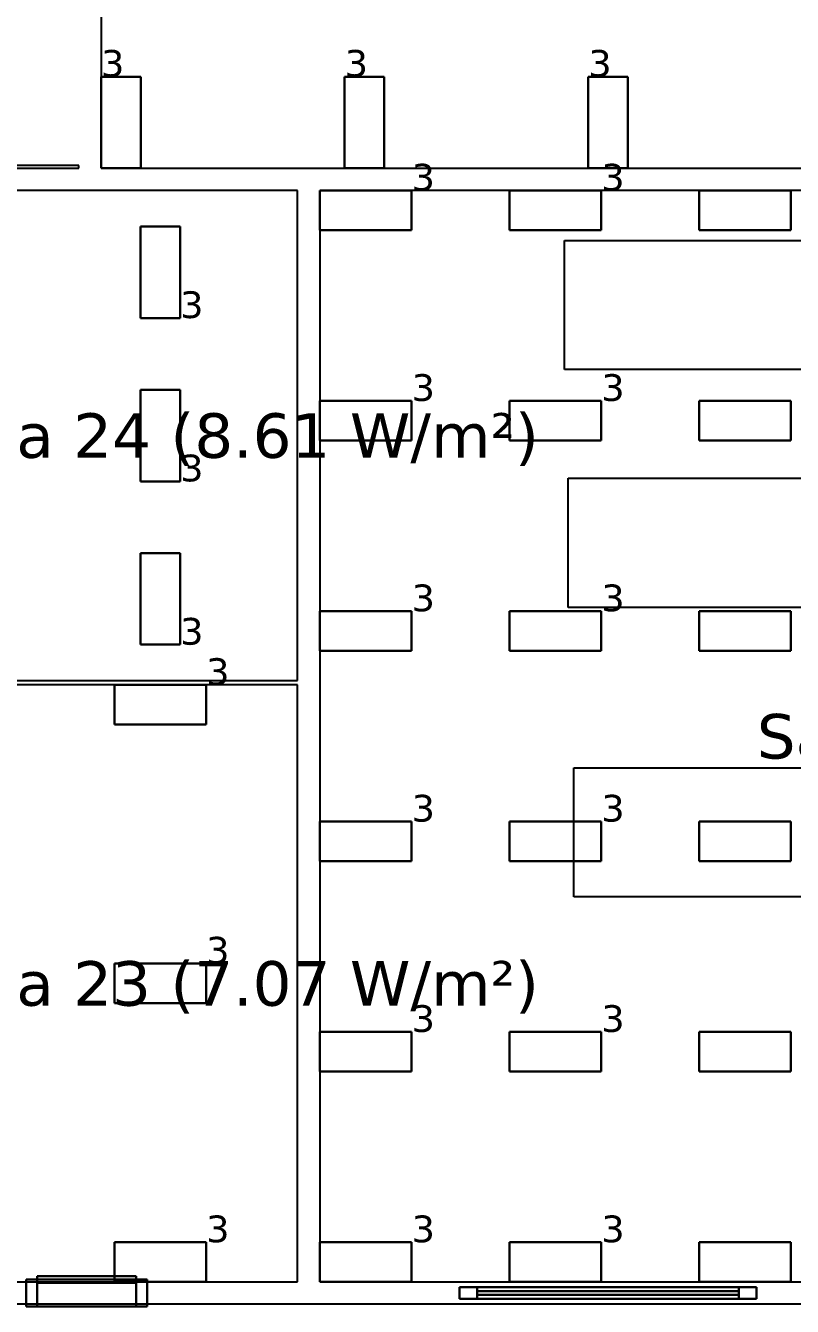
# Model space of a CAD drawing. Header units: inches. Extents: x 28 to 141, y 59 to 110.
# Drawn here: x 99.83 to 104.99, y 77.08 to 85.71 of the extents above; entities that cross this region are included whole.
import ezdxf

# ---------------------------------------------------------------- set-up
doc = ezdxf.new("R2010")
doc.units = ezdxf.units.IN
doc.header["$MEASUREMENT"] = 0
for name, color, linetype, true_color in [('DLX_BLD1_APERT', 7, 'Continuous', 0x969696), ('DLX_BLD1_CALC', 3, 'Continuous', 0x00ff00), ('DLX_BLD1_DESC', 7, 'Continuous', 0x969696), ('DLX_BLD1_LUM', 7, 'Continuous', 0xffd400), ('DLX_BLD1_LUMKEY_IDX', 7, 'Continuous', 0x969696)]:
    doc.layers.add(name, color=color, linetype=linetype, true_color=true_color)
doc.styles.add('TableTextStyle', font='')
doc.styles.get('TableTextStyle').set_extended_font_data('VERDANA.TTF')

msp = doc.modelspace()

# ---------------------------------------------------------------- linework, layer by layer
at = {"layer": 'DLX_BLD1_APERT'}
for points in [[(100.6462, 77.2633, 0), (99.8304, 77.2633, 0)], [(99.8304, 77.2633, 0), (99.8304, 77.0833, 0)], [(99.8304, 77.2633, 0), (99.8304, 77.2633, 0)], [(99.8304, 77.2633, 0), (99.8304, 77.0833, 0)], [(99.8304, 77.0833, 0), (99.8304, 77.2633, 0)], [(99.8304, 77.0833, 0), (99.8304, 77.2633, 0)], [(99.8304, 77.2633, 0), (99.9054, 77.2633, 0)], [(99.9054, 77.2633, 0), (99.8304, 77.2633, 0)], [(99.8304, 77.2633, 0), (99.8304, 77.2633, 0)], [(99.8304, 77.2633, 0), (100.6462, 77.2633, 0)], [(99.9054, 77.2858, 0), (100.5712, 77.2858, 0)], [(99.9054, 77.2633, 0), (99.9054, 77.2858, 0)], [(100.5712, 77.2858, 0), (99.9054, 77.2858, 0)], [(99.9054, 77.2858, 0), (99.9054, 77.2858, 0)], [(99.9054, 77.2858, 0), (100.5712, 77.2858, 0)], [(99.9054, 77.2633, 0), (99.9054, 77.2858, 0)], [(99.9054, 77.2858, 0), (99.9054, 77.2858, 0)], [(99.9054, 77.2858, 0), (99.9054, 77.2633, 0)], [(100.5712, 77.2858, 0), (99.9054, 77.2858, 0)], [(99.9054, 77.2858, 0), (99.9054, 77.2633, 0)], [(99.9054, 77.2633, 0), (99.9054, 77.2408, 0)], [(100.5712, 77.2633, 0), (99.9054, 77.2633, 0)], [(99.9054, 77.2633, 0), (99.9054, 77.2633, 0)], [(99.9054, 77.2408, 0), (99.9054, 77.2633, 0)], [(99.9054, 77.2633, 0), (100.5712, 77.2633, 0)], [(99.9054, 77.2408, 0), (99.9054, 77.2633, 0)], [(99.9054, 77.2633, 0), (99.9054, 77.2633, 0)], [(99.9054, 77.2633, 0), (99.9054, 77.2408, 0)], [(99.9054, 77.2408, 0), (99.9054, 77.2633, 0)], [(99.9054, 77.2633, 0), (99.9054, 77.2633, 0)], [(99.9054, 77.2633, 0), (100.5712, 77.2633, 0)], [(100.5712, 77.2633, 0), (99.9054, 77.2633, 0)], [(99.9054, 77.2633, 0), (99.9054, 77.2408, 0)], [(99.9054, 77.2633, 0), (99.9054, 77.2633, 0)], [(99.9054, 77.2633, 0), (99.9054, 77.2408, 0)], [(99.9054, 77.2408, 0), (99.9054, 77.2633, 0)], [(99.9054, 77.2408, 0), (99.9054, 77.0833, 0)], [(99.9054, 77.2408, 0), (100.5712, 77.2408, 0)], [(99.9054, 77.0833, 0), (99.9054, 77.2408, 0)], [(99.9054, 77.2408, 0), (99.9054, 77.2408, 0)], [(99.9054, 77.2408, 0), (99.9054, 77.0833, 0)], [(99.9054, 77.0833, 0), (99.9054, 77.2408, 0)], [(100.5712, 77.2408, 0), (99.9054, 77.2408, 0)], [(99.9054, 77.2408, 0), (99.9054, 77.2408, 0)], [(100.5712, 77.2408, 0), (99.9054, 77.2408, 0)], [(99.9054, 77.2408, 0), (99.9054, 77.2408, 0)], [(99.9054, 77.2408, 0), (100.5712, 77.2408, 0)], [(100.5712, 77.2408, 0), (99.9054, 77.2408, 0)], [(99.9054, 77.2408, 0), (100.5712, 77.2408, 0)], [(99.9054, 77.2408, 0), (99.9054, 77.2408, 0)], [(100.5712, 77.2858, 0), (100.5712, 77.2633, 0)], [(100.5712, 77.2858, 0), (100.5712, 77.2858, 0)], [(100.5712, 77.2633, 0), (100.5712, 77.2858, 0)], [(100.5712, 77.2858, 0), (100.5712, 77.2858, 0)], [(100.5712, 77.2858, 0), (100.5712, 77.2633, 0)], [(100.5712, 77.2633, 0), (100.5712, 77.2858, 0)], [(100.5712, 77.2408, 0), (100.5712, 77.2633, 0)], [(100.5712, 77.2633, 0), (100.6462, 77.2633, 0)], [(100.5712, 77.2633, 0), (100.5712, 77.2633, 0)], [(100.6462, 77.2633, 0), (100.5712, 77.2633, 0)], [(100.5712, 77.2633, 0), (100.5712, 77.2408, 0)], [(100.5712, 77.2408, 0), (100.5712, 77.2633, 0)], [(100.5712, 77.2633, 0), (100.5712, 77.2633, 0)], [(100.5712, 77.2633, 0), (100.5712, 77.2408, 0)], [(100.5712, 77.2633, 0), (100.5712, 77.2408, 0)], [(100.5712, 77.2633, 0), (100.5712, 77.2633, 0)], [(100.5712, 77.2633, 0), (100.5712, 77.2633, 0)], [(100.5712, 77.2633, 0), (100.5712, 77.2408, 0)], [(100.5712, 77.2408, 0), (100.5712, 77.2633, 0)], [(100.5712, 77.2408, 0), (100.5712, 77.2633, 0)], [(100.5712, 77.0833, 0), (100.5712, 77.2408, 0)], [(100.5712, 77.2408, 0), (100.5712, 77.0833, 0)], [(100.5712, 77.2408, 0), (100.5712, 77.2408, 0)], [(100.5712, 77.2408, 0), (100.5712, 77.0833, 0)], [(100.5712, 77.0833, 0), (100.5712, 77.2408, 0)], [(100.5712, 77.2408, 0), (100.5712, 77.2408, 0)], [(100.5712, 77.2408, 0), (100.5712, 77.2408, 0)], [(100.5712, 77.2408, 0), (100.5712, 77.2408, 0)], [(100.6462, 77.0833, 0), (100.6462, 77.2633, 0)], [(100.6462, 77.2633, 0), (100.6462, 77.2633, 0)], [(100.6462, 77.2633, 0), (100.6462, 77.0833, 0)], [(100.6462, 77.0833, 0), (100.6462, 77.2633, 0)], [(100.6462, 77.2633, 0), (100.6462, 77.0833, 0)], [(100.6462, 77.2633, 0), (100.6462, 77.2633, 0)], [(104.7465, 77.2133, 0), (102.7465, 77.2133, 0)], [(102.7465, 77.2133, 0), (102.7465, 77.1333, 0)], [(102.7465, 77.2133, 0), (102.7465, 77.2133, 0)], [(102.7465, 77.2133, 0), (102.7465, 77.1333, 0)], [(102.7465, 77.1333, 0), (102.7465, 77.2133, 0)], [(102.7465, 77.2133, 0), (104.7465, 77.2133, 0)], [(102.7465, 77.1333, 0), (102.7465, 77.2133, 0)], [(104.7465, 77.2133, 0), (102.7465, 77.2133, 0)], [(102.7465, 77.2133, 0), (102.7465, 77.2133, 0)], [(102.7465, 77.2133, 0), (104.7465, 77.2133, 0)], [(104.6265, 77.2133, 0), (102.8665, 77.2133, 0)], [(102.8665, 77.2133, 0), (102.8665, 77.2133, 0)], [(102.8665, 77.2133, 0), (104.6265, 77.2133, 0)], [(102.8665, 77.1858, 0), (102.8665, 77.2133, 0)], [(102.8665, 77.2133, 0), (104.6265, 77.2133, 0)], [(102.8665, 77.1858, 0), (102.8665, 77.2133, 0)], [(102.8665, 77.2133, 0), (102.8665, 77.2133, 0)], [(102.8665, 77.2133, 0), (102.8665, 77.1858, 0)], [(104.6265, 77.2133, 0), (102.8665, 77.2133, 0)], [(102.8665, 77.2133, 0), (102.8665, 77.1858, 0)], [(104.6265, 77.2133, 0), (104.6265, 77.2133, 0)], [(104.6265, 77.2133, 0), (104.6265, 77.1858, 0)], [(104.6265, 77.1858, 0), (104.6265, 77.2133, 0)], [(104.6265, 77.2133, 0), (104.6265, 77.2133, 0)], [(104.6265, 77.2133, 0), (104.6265, 77.1858, 0)], [(104.6265, 77.1858, 0), (104.6265, 77.2133, 0)], [(104.7465, 77.1333, 0), (104.7465, 77.2133, 0)], [(104.7465, 77.2133, 0), (104.7465, 77.1333, 0)], [(104.7465, 77.2133, 0), (104.7465, 77.2133, 0)], [(104.7465, 77.2133, 0), (104.7465, 77.1333, 0)], [(104.7465, 77.1333, 0), (104.7465, 77.2133, 0)], [(104.7465, 77.2133, 0), (104.7465, 77.2133, 0)], [(102.7465, 77.1333, 0), (104.7465, 77.1333, 0)], [(102.7465, 77.1333, 0), (102.7465, 77.1333, 0)], [(104.7465, 77.1333, 0), (102.7465, 77.1333, 0)], [(104.7465, 77.1333, 0), (102.7465, 77.1333, 0)], [(102.7465, 77.1333, 0), (102.7465, 77.1333, 0)], [(102.7465, 77.1333, 0), (104.7465, 77.1333, 0)], [(104.6265, 77.1858, 0), (102.8665, 77.1858, 0)], [(102.8665, 77.1858, 0), (102.8665, 77.1858, 0)], [(102.8665, 77.1858, 0), (104.6265, 77.1858, 0)], [(102.8665, 77.1608, 0), (102.8665, 77.1858, 0)], [(102.8665, 77.1858, 0), (104.6265, 77.1858, 0)], [(102.8665, 77.1608, 0), (102.8665, 77.1858, 0)], [(102.8665, 77.1858, 0), (102.8665, 77.1858, 0)], [(102.8665, 77.1858, 0), (102.8665, 77.1608, 0)], [(104.6265, 77.1858, 0), (102.8665, 77.1858, 0)], [(102.8665, 77.1858, 0), (102.8665, 77.1608, 0)], [(104.6265, 77.1858, 0), (102.8665, 77.1858, 0)], [(102.8665, 77.1858, 0), (102.8665, 77.1858, 0)], [(102.8665, 77.1858, 0), (104.6265, 77.1858, 0)], [(104.6265, 77.1858, 0), (102.8665, 77.1858, 0)], [(102.8665, 77.1858, 0), (102.8665, 77.1608, 0)], [(102.8665, 77.1858, 0), (104.6265, 77.1858, 0)], [(102.8665, 77.1608, 0), (102.8665, 77.1858, 0)], [(102.8665, 77.1858, 0), (102.8665, 77.1858, 0)], [(102.8665, 77.1858, 0), (102.8665, 77.1608, 0)], [(102.8665, 77.1608, 0), (102.8665, 77.1858, 0)], [(102.8665, 77.1608, 0), (104.6265, 77.1608, 0)], [(102.8665, 77.1333, 0), (102.8665, 77.1608, 0)], [(104.6265, 77.1608, 0), (102.8665, 77.1608, 0)], [(102.8665, 77.1608, 0), (102.8665, 77.1608, 0)], [(102.8665, 77.1608, 0), (102.8665, 77.1333, 0)], [(102.8665, 77.1333, 0), (102.8665, 77.1608, 0)], [(102.8665, 77.1608, 0), (102.8665, 77.1608, 0)], [(104.6265, 77.1608, 0), (102.8665, 77.1608, 0)], [(102.8665, 77.1608, 0), (102.8665, 77.1333, 0)], [(102.8665, 77.1608, 0), (104.6265, 77.1608, 0)], [(102.8665, 77.1608, 0), (104.6265, 77.1608, 0)], [(104.6265, 77.1608, 0), (102.8665, 77.1608, 0)], [(102.8665, 77.1608, 0), (102.8665, 77.1608, 0)], [(102.8665, 77.1608, 0), (104.6265, 77.1608, 0)], [(104.6265, 77.1608, 0), (102.8665, 77.1608, 0)], [(102.8665, 77.1608, 0), (102.8665, 77.1608, 0)], [(104.6265, 77.1333, 0), (102.8665, 77.1333, 0)], [(102.8665, 77.1333, 0), (102.8665, 77.1333, 0)], [(102.8665, 77.1333, 0), (104.6265, 77.1333, 0)], [(104.6265, 77.1333, 0), (102.8665, 77.1333, 0)], [(102.8665, 77.1333, 0), (102.8665, 77.1333, 0)], [(102.8665, 77.1333, 0), (104.6265, 77.1333, 0)], [(104.6265, 77.1858, 0), (104.6265, 77.1858, 0)], [(104.6265, 77.1858, 0), (104.6265, 77.1608, 0)], [(104.6265, 77.1608, 0), (104.6265, 77.1858, 0)], [(104.6265, 77.1608, 0), (104.6265, 77.1858, 0)], [(104.6265, 77.1858, 0), (104.6265, 77.1858, 0)], [(104.6265, 77.1858, 0), (104.6265, 77.1608, 0)], [(104.6265, 77.1858, 0), (104.6265, 77.1858, 0)], [(104.6265, 77.1608, 0), (104.6265, 77.1858, 0)], [(104.6265, 77.1858, 0), (104.6265, 77.1608, 0)], [(104.6265, 77.1858, 0), (104.6265, 77.1858, 0)], [(104.6265, 77.1858, 0), (104.6265, 77.1608, 0)], [(104.6265, 77.1608, 0), (104.6265, 77.1858, 0)], [(104.6265, 77.1608, 0), (104.6265, 77.1333, 0)], [(104.6265, 77.1333, 0), (104.6265, 77.1608, 0)], [(104.6265, 77.1608, 0), (104.6265, 77.1608, 0)], [(104.6265, 77.1608, 0), (104.6265, 77.1333, 0)], [(104.6265, 77.1333, 0), (104.6265, 77.1608, 0)], [(104.6265, 77.1608, 0), (104.6265, 77.1608, 0)], [(104.6265, 77.1608, 0), (104.6265, 77.1608, 0)], [(104.6265, 77.1608, 0), (104.6265, 77.1608, 0)], [(104.6265, 77.1333, 0), (104.6265, 77.1333, 0)], [(104.6265, 77.1333, 0), (104.6265, 77.1333, 0)], [(104.7465, 77.1333, 0), (104.7465, 77.1333, 0)], [(104.7465, 77.1333, 0), (104.7465, 77.1333, 0)], [(99.8304, 77.0833, 0), (100.6462, 77.0833, 0)], [(99.8304, 77.0833, 0), (99.8304, 77.0833, 0)], [(99.9054, 77.0833, 0), (99.8304, 77.0833, 0)], [(100.6462, 77.0833, 0), (99.8304, 77.0833, 0)], [(99.8304, 77.0833, 0), (99.8304, 77.0833, 0)], [(99.8304, 77.0833, 0), (99.9054, 77.0833, 0)], [(99.9054, 77.0833, 0), (99.9054, 77.0833, 0)], [(99.9054, 77.0833, 0), (100.5712, 77.0833, 0)], [(100.5712, 77.0833, 0), (99.9054, 77.0833, 0)], [(99.9054, 77.0833, 0), (99.9054, 77.0833, 0)], [(100.6462, 77.0833, 0), (100.5712, 77.0833, 0)], [(100.5712, 77.0833, 0), (100.5712, 77.0833, 0)], [(100.5712, 77.0833, 0), (100.6462, 77.0833, 0)], [(100.5712, 77.0833, 0), (100.5712, 77.0833, 0)], [(100.6462, 77.0833, 0), (100.6462, 77.0833, 0)], [(100.6462, 77.0833, 0), (100.6462, 77.0833, 0)]]:
    msp.add_polyline3d(points, dxfattribs=at)
at = {"layer": 'DLX_BLD1_CALC'}
for points in [[(100.3348, 90.1139, 0), (100.3348, 84.7489, 0)], [(100.1848, 84.7687, 0), (99.2073, 84.7668, 0)], [(99.2073, 84.7489, 0), (100.1848, 84.7489, 0)], [(100.1848, 84.7489, 0), (100.1848, 84.7687, 0)], [(100.3348, 84.7489, 0), (108.7988, 84.7489, 0)], [(101.6576, 84.5989, 0), (97.9616, 84.5989, 0)], [(101.6576, 81.2989, 0), (101.6576, 84.5989, 0)], [(108.8076, 84.5989, 0), (101.8076, 84.5989, 0)], [(101.8076, 84.5989, 0), (101.8076, 77.2483, 0)], [(103.4543, 84.2637, 0), (107.3828, 84.2637, 0)], [(103.4543, 83.3941, 0), (103.4543, 84.2637, 0)], [(107.3828, 83.3941, 0), (103.4543, 83.3941, 0)], [(103.4792, 82.6611, 0), (107.4076, 82.6611, 0)], [(103.4792, 81.7914, 0), (103.4792, 82.6611, 0)], [(107.4076, 81.7914, 0), (103.4792, 81.7914, 0)], [(98.6116, 81.2989, 0), (101.6576, 81.2989, 0)], [(101.6576, 81.2689, 0), (98.6116, 81.2689, 0)], [(101.6576, 77.2483, 0), (101.6576, 81.2689, 0)], [(103.5164, 80.7106, 0), (107.4449, 80.7106, 0)], [(103.5164, 79.8409, 0), (103.5164, 80.7106, 0)], [(107.4449, 79.8409, 0), (103.5164, 79.8409, 0)], [(97.9616, 77.2483, 0), (99.8304, 77.2483, 0)], [(99.9054, 77.2633, 0), (99.8304, 77.2633, 0)], [(99.8304, 77.2633, 0), (99.8304, 77.2483, 0)], [(99.8304, 77.2483, 0), (99.8304, 77.2633, 0)], [(99.8304, 77.2633, 0), (99.9054, 77.2633, 0)], [(99.8304, 77.2483, 0), (100.6462, 77.2483, 0)], [(99.9054, 77.2858, 0), (99.9054, 77.2633, 0)], [(100.5712, 77.2858, 0), (99.9054, 77.2858, 0)], [(99.9054, 77.2633, 0), (99.9054, 77.2858, 0)], [(99.9054, 77.2858, 0), (100.5712, 77.2858, 0)], [(100.5712, 77.2633, 0), (100.5712, 77.2858, 0)], [(100.5712, 77.2858, 0), (100.5712, 77.2633, 0)], [(100.6462, 77.2633, 0), (100.5712, 77.2633, 0)], [(100.5712, 77.2633, 0), (100.6462, 77.2633, 0)], [(100.6462, 77.2483, 0), (100.6462, 77.2633, 0)], [(100.6462, 77.2633, 0), (100.6462, 77.2483, 0)], [(100.6462, 77.2483, 0), (101.6576, 77.2483, 0)], [(101.8076, 77.2483, 0), (105.6304, 77.2483, 0)], [(99.8304, 77.0983, 0), (96.6437, 77.0983, 0)], [(99.9054, 77.0983, 0), (99.8304, 77.0983, 0)], [(99.8304, 77.0983, 0), (99.8304, 77.0833, 0)], [(99.8304, 77.0833, 0), (99.8304, 77.0983, 0)], [(99.8304, 77.0833, 0), (99.9054, 77.0833, 0)], [(99.9054, 77.0833, 0), (99.8304, 77.0833, 0)], [(99.9054, 77.0833, 0), (99.9054, 77.0983, 0)], [(100.5712, 77.0983, 0), (99.9054, 77.0983, 0)], [(99.9054, 77.0983, 0), (99.9054, 77.0833, 0)], [(100.5712, 77.0983, 0), (100.5712, 77.0833, 0)], [(100.6462, 77.0983, 0), (100.5712, 77.0983, 0)], [(100.5712, 77.0833, 0), (100.5712, 77.0983, 0)], [(100.5712, 77.0833, 0), (100.6462, 77.0833, 0)], [(100.6462, 77.0833, 0), (100.5712, 77.0833, 0)], [(100.6462, 77.0833, 0), (100.6462, 77.0983, 0)], [(105.6304, 77.0983, 0), (100.6462, 77.0983, 0)], [(100.6462, 77.0983, 0), (100.6462, 77.0833, 0)]]:
    msp.add_polyline3d(points, dxfattribs=at)
at = {"layer": 'DLX_BLD1_LUM'}
for points in [[(100.3348, 84.7489, 0), (100.3348, 85.3659, 0)], [(100.3348, 85.3659, 0), (100.3348, 85.3659, 0)], [(100.3348, 85.3659, 0), (100.3348, 84.7489, 0)], [(100.3348, 85.3659, 0), (100.6018, 85.3659, 0)], [(100.6018, 85.3659, 0), (100.3348, 85.3659, 0)], [(100.3348, 85.3659, 0), (100.3348, 85.3659, 0)], [(100.6018, 85.3659, 0), (100.3348, 85.3659, 0)], [(100.3348, 85.3659, 0), (100.3348, 84.7489, 0)], [(100.3348, 84.7489, 0), (100.3348, 85.3659, 0)], [(100.3348, 85.3659, 0), (100.6018, 85.3659, 0)], [(100.6018, 85.3659, 0), (100.6018, 85.3659, 0)], [(100.6018, 85.3659, 0), (100.6018, 84.7489, 0)], [(100.6018, 84.7489, 0), (100.6018, 85.3659, 0)], [(100.6018, 85.3659, 0), (100.6018, 85.3659, 0)], [(100.6018, 84.7489, 0), (100.6018, 85.3659, 0)], [(100.6018, 85.3659, 0), (100.6018, 84.7489, 0)], [(101.9742, 84.7489, 0), (101.9742, 85.3659, 0)], [(101.9742, 85.3659, 0), (101.9742, 85.3659, 0)], [(101.9742, 85.3659, 0), (101.9742, 84.7489, 0)], [(101.9742, 85.3659, 0), (102.2412, 85.3659, 0)], [(102.2412, 85.3659, 0), (101.9742, 85.3659, 0)], [(101.9742, 85.3659, 0), (101.9742, 85.3659, 0)], [(102.2412, 85.3659, 0), (101.9742, 85.3659, 0)], [(101.9742, 85.3659, 0), (101.9742, 84.7489, 0)], [(101.9742, 84.7489, 0), (101.9742, 85.3659, 0)], [(101.9742, 85.3659, 0), (102.2412, 85.3659, 0)], [(102.2412, 85.3659, 0), (102.2412, 85.3659, 0)], [(102.2412, 85.3659, 0), (102.2412, 84.7489, 0)], [(102.2412, 84.7489, 0), (102.2412, 85.3659, 0)], [(102.2412, 85.3659, 0), (102.2412, 85.3659, 0)], [(102.2412, 84.7489, 0), (102.2412, 85.3659, 0)], [(102.2412, 85.3659, 0), (102.2412, 84.7489, 0)], [(103.6136, 84.7489, 0), (103.6136, 85.3659, 0)], [(103.6136, 85.3659, 0), (103.6136, 85.3659, 0)], [(103.6136, 85.3659, 0), (103.6136, 84.7489, 0)], [(103.6136, 85.3659, 0), (103.8806, 85.3659, 0)], [(103.8806, 85.3659, 0), (103.6136, 85.3659, 0)], [(103.6136, 85.3659, 0), (103.6136, 85.3659, 0)], [(103.8806, 85.3659, 0), (103.6136, 85.3659, 0)], [(103.6136, 85.3659, 0), (103.6136, 84.7489, 0)], [(103.6136, 84.7489, 0), (103.6136, 85.3659, 0)], [(103.6136, 85.3659, 0), (103.8806, 85.3659, 0)], [(103.8806, 85.3659, 0), (103.8806, 85.3659, 0)], [(103.8806, 85.3659, 0), (103.8806, 84.7489, 0)], [(103.8806, 84.7489, 0), (103.8806, 85.3659, 0)], [(103.8806, 85.3659, 0), (103.8806, 85.3659, 0)], [(103.8806, 84.7489, 0), (103.8806, 85.3659, 0)], [(103.8806, 85.3659, 0), (103.8806, 84.7489, 0)], [(100.6018, 84.7489, 0), (100.3348, 84.7489, 0)], [(100.3348, 84.7489, 0), (100.3348, 84.7489, 0)], [(100.3348, 84.7489, 0), (100.6018, 84.7489, 0)], [(100.3348, 84.7489, 0), (100.3348, 84.7489, 0)], [(100.3348, 84.7489, 0), (100.6018, 84.7489, 0)], [(100.6018, 84.7489, 0), (100.3348, 84.7489, 0)], [(100.6018, 84.7489, 0), (100.6018, 84.7489, 0)], [(100.6018, 84.7489, 0), (100.6018, 84.7489, 0)], [(102.2412, 84.7489, 0), (101.9742, 84.7489, 0)], [(101.9742, 84.7489, 0), (101.9742, 84.7489, 0)], [(101.9742, 84.7489, 0), (102.2412, 84.7489, 0)], [(101.9742, 84.7489, 0), (101.9742, 84.7489, 0)], [(101.9742, 84.7489, 0), (102.2412, 84.7489, 0)], [(102.2412, 84.7489, 0), (101.9742, 84.7489, 0)], [(102.2412, 84.7489, 0), (102.2412, 84.7489, 0)], [(102.2412, 84.7489, 0), (102.2412, 84.7489, 0)], [(103.8806, 84.7489, 0), (103.6136, 84.7489, 0)], [(103.6136, 84.7489, 0), (103.6136, 84.7489, 0)], [(103.6136, 84.7489, 0), (103.8806, 84.7489, 0)], [(103.6136, 84.7489, 0), (103.6136, 84.7489, 0)], [(103.6136, 84.7489, 0), (103.8806, 84.7489, 0)], [(103.8806, 84.7489, 0), (103.6136, 84.7489, 0)], [(103.8806, 84.7489, 0), (103.8806, 84.7489, 0)], [(103.8806, 84.7489, 0), (103.8806, 84.7489, 0)], [(101.8076, 84.3319, 0), (101.8076, 84.5989, 0)], [(101.8076, 84.5989, 0), (101.8076, 84.5989, 0)], [(101.8076, 84.5989, 0), (101.8076, 84.3319, 0)], [(101.8076, 84.5989, 0), (102.4246, 84.5989, 0)], [(102.4246, 84.5989, 0), (101.8076, 84.5989, 0)], [(101.8076, 84.5989, 0), (101.8076, 84.5989, 0)], [(102.4246, 84.5989, 0), (101.8076, 84.5989, 0)], [(101.8076, 84.5989, 0), (101.8076, 84.3319, 0)], [(101.8076, 84.3319, 0), (101.8076, 84.5989, 0)], [(101.8076, 84.5989, 0), (102.4246, 84.5989, 0)], [(102.4246, 84.5989, 0), (102.4246, 84.5989, 0)], [(102.4246, 84.5989, 0), (102.4246, 84.3319, 0)], [(102.4246, 84.3319, 0), (102.4246, 84.5989, 0)], [(102.4246, 84.5989, 0), (102.4246, 84.5989, 0)], [(102.4246, 84.3319, 0), (102.4246, 84.5989, 0)], [(102.4246, 84.5989, 0), (102.4246, 84.3319, 0)], [(103.0842, 84.3319, 0), (103.0842, 84.5989, 0)], [(103.0842, 84.5989, 0), (103.0842, 84.5989, 0)], [(103.0842, 84.5989, 0), (103.0842, 84.3319, 0)], [(103.0842, 84.5989, 0), (103.7012, 84.5989, 0)], [(103.7012, 84.5989, 0), (103.0842, 84.5989, 0)], [(103.0842, 84.5989, 0), (103.0842, 84.5989, 0)], [(103.7012, 84.5989, 0), (103.0842, 84.5989, 0)], [(103.0842, 84.5989, 0), (103.0842, 84.3319, 0)], [(103.0842, 84.3319, 0), (103.0842, 84.5989, 0)], [(103.0842, 84.5989, 0), (103.7012, 84.5989, 0)], [(103.7012, 84.5989, 0), (103.7012, 84.5989, 0)], [(103.7012, 84.5989, 0), (103.7012, 84.3319, 0)], [(103.7012, 84.3319, 0), (103.7012, 84.5989, 0)], [(103.7012, 84.5989, 0), (103.7012, 84.5989, 0)], [(103.7012, 84.3319, 0), (103.7012, 84.5989, 0)], [(103.7012, 84.5989, 0), (103.7012, 84.3319, 0)], [(104.3608, 84.3319, 0), (104.3608, 84.5989, 0)], [(104.3608, 84.5989, 0), (104.3608, 84.5989, 0)], [(104.3608, 84.5989, 0), (104.3608, 84.3319, 0)], [(104.3608, 84.5989, 0), (104.9778, 84.5989, 0)], [(104.9778, 84.5989, 0), (104.3608, 84.5989, 0)], [(104.3608, 84.5989, 0), (104.3608, 84.5989, 0)], [(104.9778, 84.5989, 0), (104.3608, 84.5989, 0)], [(104.3608, 84.5989, 0), (104.3608, 84.3319, 0)], [(104.3608, 84.3319, 0), (104.3608, 84.5989, 0)], [(104.3608, 84.5989, 0), (104.9778, 84.5989, 0)], [(104.9778, 84.5989, 0), (104.9778, 84.5989, 0)], [(104.9778, 84.5989, 0), (104.9778, 84.3319, 0)], [(104.9778, 84.3319, 0), (104.9778, 84.5989, 0)], [(104.9778, 84.5989, 0), (104.9778, 84.5989, 0)], [(104.9778, 84.3319, 0), (104.9778, 84.5989, 0)], [(104.9778, 84.5989, 0), (104.9778, 84.3319, 0)], [(100.6001, 84.3574, 0), (100.8671, 84.3574, 0)], [(100.8671, 84.3574, 0), (100.6001, 84.3574, 0)], [(100.6001, 84.3574, 0), (100.6001, 84.3574, 0)], [(100.6001, 83.7404, 0), (100.6001, 84.3574, 0)], [(100.6001, 84.3574, 0), (100.6001, 84.3574, 0)], [(100.6001, 84.3574, 0), (100.6001, 83.7404, 0)], [(100.8671, 84.3574, 0), (100.6001, 84.3574, 0)], [(100.6001, 84.3574, 0), (100.6001, 83.7404, 0)], [(100.6001, 84.3574, 0), (100.8671, 84.3574, 0)], [(100.6001, 83.7404, 0), (100.6001, 84.3574, 0)], [(100.8671, 84.3574, 0), (100.8671, 84.3574, 0)], [(100.8671, 84.3574, 0), (100.8671, 83.7404, 0)], [(100.8671, 83.7404, 0), (100.8671, 84.3574, 0)], [(100.8671, 84.3574, 0), (100.8671, 84.3574, 0)], [(100.8671, 83.7404, 0), (100.8671, 84.3574, 0)], [(100.8671, 84.3574, 0), (100.8671, 83.7404, 0)], [(101.8076, 84.3319, 0), (101.8076, 84.3319, 0)], [(102.4246, 84.3319, 0), (101.8076, 84.3319, 0)], [(101.8076, 84.3319, 0), (101.8076, 84.3319, 0)], [(101.8076, 84.3319, 0), (102.4246, 84.3319, 0)], [(101.8076, 84.3319, 0), (102.4246, 84.3319, 0)], [(102.4246, 84.3319, 0), (101.8076, 84.3319, 0)], [(102.4246, 84.3319, 0), (102.4246, 84.3319, 0)], [(102.4246, 84.3319, 0), (102.4246, 84.3319, 0)], [(103.0842, 84.3319, 0), (103.0842, 84.3319, 0)], [(103.7012, 84.3319, 0), (103.0842, 84.3319, 0)], [(103.0842, 84.3319, 0), (103.0842, 84.3319, 0)], [(103.0842, 84.3319, 0), (103.7012, 84.3319, 0)], [(103.0842, 84.3319, 0), (103.7012, 84.3319, 0)], [(103.7012, 84.3319, 0), (103.0842, 84.3319, 0)], [(103.7012, 84.3319, 0), (103.7012, 84.3319, 0)], [(103.7012, 84.3319, 0), (103.7012, 84.3319, 0)], [(104.3608, 84.3319, 0), (104.3608, 84.3319, 0)], [(104.9778, 84.3319, 0), (104.3608, 84.3319, 0)], [(104.3608, 84.3319, 0), (104.3608, 84.3319, 0)], [(104.3608, 84.3319, 0), (104.9778, 84.3319, 0)], [(104.3608, 84.3319, 0), (104.9778, 84.3319, 0)], [(104.9778, 84.3319, 0), (104.3608, 84.3319, 0)], [(104.9778, 84.3319, 0), (104.9778, 84.3319, 0)], [(104.9778, 84.3319, 0), (104.9778, 84.3319, 0)], [(100.8671, 83.7404, 0), (100.6001, 83.7404, 0)], [(100.6001, 83.7404, 0), (100.6001, 83.7404, 0)], [(100.6001, 83.7404, 0), (100.8671, 83.7404, 0)], [(100.6001, 83.7404, 0), (100.6001, 83.7404, 0)], [(100.6001, 83.7404, 0), (100.8671, 83.7404, 0)], [(100.8671, 83.7404, 0), (100.6001, 83.7404, 0)], [(100.8671, 83.7404, 0), (100.8671, 83.7404, 0)], [(100.8671, 83.7404, 0), (100.8671, 83.7404, 0)], [(100.6001, 83.2574, 0), (100.8671, 83.2574, 0)], [(100.8671, 83.2574, 0), (100.6001, 83.2574, 0)], [(100.6001, 83.2574, 0), (100.6001, 83.2574, 0)], [(100.6001, 82.6404, 0), (100.6001, 83.2574, 0)], [(100.6001, 83.2574, 0), (100.6001, 83.2574, 0)], [(100.6001, 83.2574, 0), (100.6001, 82.6404, 0)], [(100.8671, 83.2574, 0), (100.6001, 83.2574, 0)], [(100.6001, 83.2574, 0), (100.6001, 82.6404, 0)], [(100.6001, 83.2574, 0), (100.8671, 83.2574, 0)], [(100.6001, 82.6404, 0), (100.6001, 83.2574, 0)], [(100.8671, 83.2574, 0), (100.8671, 83.2574, 0)], [(100.8671, 83.2574, 0), (100.8671, 82.6404, 0)], [(100.8671, 82.6404, 0), (100.8671, 83.2574, 0)], [(100.8671, 83.2574, 0), (100.8671, 83.2574, 0)], [(100.8671, 82.6404, 0), (100.8671, 83.2574, 0)], [(100.8671, 83.2574, 0), (100.8671, 82.6404, 0)], [(101.8076, 82.9151, 0), (101.8076, 83.1821, 0)], [(101.8076, 83.1821, 0), (101.8076, 83.1821, 0)], [(101.8076, 83.1821, 0), (101.8076, 82.9151, 0)], [(101.8076, 83.1821, 0), (102.4246, 83.1821, 0)], [(102.4246, 83.1821, 0), (101.8076, 83.1821, 0)], [(101.8076, 83.1821, 0), (101.8076, 83.1821, 0)], [(102.4246, 83.1821, 0), (101.8076, 83.1821, 0)], [(101.8076, 83.1821, 0), (101.8076, 82.9151, 0)], [(101.8076, 82.9151, 0), (101.8076, 83.1821, 0)], [(101.8076, 83.1821, 0), (102.4246, 83.1821, 0)], [(102.4246, 83.1821, 0), (102.4246, 83.1821, 0)], [(102.4246, 83.1821, 0), (102.4246, 82.9151, 0)], [(102.4246, 82.9151, 0), (102.4246, 83.1821, 0)], [(102.4246, 83.1821, 0), (102.4246, 83.1821, 0)], [(102.4246, 82.9151, 0), (102.4246, 83.1821, 0)], [(102.4246, 83.1821, 0), (102.4246, 82.9151, 0)], [(103.0842, 82.9151, 0), (103.0842, 83.1821, 0)], [(103.0842, 83.1821, 0), (103.0842, 83.1821, 0)], [(103.0842, 83.1821, 0), (103.0842, 82.9151, 0)], [(103.0842, 83.1821, 0), (103.7012, 83.1821, 0)], [(103.7012, 83.1821, 0), (103.0842, 83.1821, 0)], [(103.0842, 83.1821, 0), (103.0842, 83.1821, 0)], [(103.7012, 83.1821, 0), (103.0842, 83.1821, 0)], [(103.0842, 83.1821, 0), (103.0842, 82.9151, 0)], [(103.0842, 82.9151, 0), (103.0842, 83.1821, 0)], [(103.0842, 83.1821, 0), (103.7012, 83.1821, 0)], [(103.7012, 83.1821, 0), (103.7012, 83.1821, 0)], [(103.7012, 83.1821, 0), (103.7012, 82.9151, 0)], [(103.7012, 82.9151, 0), (103.7012, 83.1821, 0)], [(103.7012, 83.1821, 0), (103.7012, 83.1821, 0)], [(103.7012, 82.9151, 0), (103.7012, 83.1821, 0)], [(103.7012, 83.1821, 0), (103.7012, 82.9151, 0)], [(104.3608, 82.9151, 0), (104.3608, 83.1821, 0)], [(104.3608, 83.1821, 0), (104.3608, 83.1821, 0)], [(104.3608, 83.1821, 0), (104.3608, 82.9151, 0)], [(104.3608, 83.1821, 0), (104.9778, 83.1821, 0)], [(104.9778, 83.1821, 0), (104.3608, 83.1821, 0)], [(104.3608, 83.1821, 0), (104.3608, 83.1821, 0)], [(104.9778, 83.1821, 0), (104.3608, 83.1821, 0)], [(104.3608, 83.1821, 0), (104.3608, 82.9151, 0)], [(104.3608, 82.9151, 0), (104.3608, 83.1821, 0)], [(104.3608, 83.1821, 0), (104.9778, 83.1821, 0)], [(104.9778, 83.1821, 0), (104.9778, 83.1821, 0)], [(104.9778, 83.1821, 0), (104.9778, 82.9151, 0)], [(104.9778, 82.9151, 0), (104.9778, 83.1821, 0)], [(104.9778, 83.1821, 0), (104.9778, 83.1821, 0)], [(104.9778, 82.9151, 0), (104.9778, 83.1821, 0)], [(104.9778, 83.1821, 0), (104.9778, 82.9151, 0)], [(101.8076, 82.9151, 0), (101.8076, 82.9151, 0)], [(102.4246, 82.9151, 0), (101.8076, 82.9151, 0)], [(101.8076, 82.9151, 0), (101.8076, 82.9151, 0)], [(101.8076, 82.9151, 0), (102.4246, 82.9151, 0)], [(101.8076, 82.9151, 0), (102.4246, 82.9151, 0)], [(102.4246, 82.9151, 0), (101.8076, 82.9151, 0)], [(102.4246, 82.9151, 0), (102.4246, 82.9151, 0)], [(102.4246, 82.9151, 0), (102.4246, 82.9151, 0)], [(103.0842, 82.9151, 0), (103.0842, 82.9151, 0)], [(103.7012, 82.9151, 0), (103.0842, 82.9151, 0)], [(103.0842, 82.9151, 0), (103.0842, 82.9151, 0)], [(103.0842, 82.9151, 0), (103.7012, 82.9151, 0)], [(103.0842, 82.9151, 0), (103.7012, 82.9151, 0)], [(103.7012, 82.9151, 0), (103.0842, 82.9151, 0)], [(103.7012, 82.9151, 0), (103.7012, 82.9151, 0)], [(103.7012, 82.9151, 0), (103.7012, 82.9151, 0)], [(104.3608, 82.9151, 0), (104.3608, 82.9151, 0)], [(104.9778, 82.9151, 0), (104.3608, 82.9151, 0)], [(104.3608, 82.9151, 0), (104.3608, 82.9151, 0)], [(104.3608, 82.9151, 0), (104.9778, 82.9151, 0)], [(104.3608, 82.9151, 0), (104.9778, 82.9151, 0)], [(104.9778, 82.9151, 0), (104.3608, 82.9151, 0)], [(104.9778, 82.9151, 0), (104.9778, 82.9151, 0)], [(104.9778, 82.9151, 0), (104.9778, 82.9151, 0)], [(100.8671, 82.6404, 0), (100.6001, 82.6404, 0)], [(100.6001, 82.6404, 0), (100.6001, 82.6404, 0)], [(100.6001, 82.6404, 0), (100.8671, 82.6404, 0)], [(100.6001, 82.6404, 0), (100.6001, 82.6404, 0)], [(100.6001, 82.6404, 0), (100.8671, 82.6404, 0)], [(100.8671, 82.6404, 0), (100.6001, 82.6404, 0)], [(100.8671, 82.6404, 0), (100.8671, 82.6404, 0)], [(100.8671, 82.6404, 0), (100.8671, 82.6404, 0)], [(100.6001, 82.1574, 0), (100.8671, 82.1574, 0)], [(100.8671, 82.1574, 0), (100.6001, 82.1574, 0)], [(100.6001, 82.1574, 0), (100.6001, 82.1574, 0)], [(100.6001, 81.5404, 0), (100.6001, 82.1574, 0)], [(100.6001, 82.1574, 0), (100.6001, 82.1574, 0)], [(100.6001, 82.1574, 0), (100.6001, 81.5404, 0)], [(100.8671, 82.1574, 0), (100.6001, 82.1574, 0)], [(100.6001, 82.1574, 0), (100.6001, 81.5404, 0)], [(100.6001, 82.1574, 0), (100.8671, 82.1574, 0)], [(100.6001, 81.5404, 0), (100.6001, 82.1574, 0)], [(100.8671, 82.1574, 0), (100.8671, 82.1574, 0)], [(100.8671, 82.1574, 0), (100.8671, 81.5404, 0)], [(100.8671, 81.5404, 0), (100.8671, 82.1574, 0)], [(100.8671, 82.1574, 0), (100.8671, 82.1574, 0)], [(100.8671, 81.5404, 0), (100.8671, 82.1574, 0)], [(100.8671, 82.1574, 0), (100.8671, 81.5404, 0)], [(101.8076, 81.4984, 0), (101.8076, 81.7654, 0)], [(101.8076, 81.7654, 0), (101.8076, 81.7654, 0)], [(101.8076, 81.7654, 0), (101.8076, 81.4984, 0)], [(101.8076, 81.7654, 0), (102.4246, 81.7654, 0)], [(102.4246, 81.7654, 0), (101.8076, 81.7654, 0)], [(101.8076, 81.7654, 0), (101.8076, 81.7654, 0)], [(102.4246, 81.7654, 0), (101.8076, 81.7654, 0)], [(101.8076, 81.7654, 0), (101.8076, 81.4984, 0)], [(101.8076, 81.4984, 0), (101.8076, 81.7654, 0)], [(101.8076, 81.7654, 0), (102.4246, 81.7654, 0)], [(102.4246, 81.7654, 0), (102.4246, 81.7654, 0)], [(102.4246, 81.7654, 0), (102.4246, 81.4984, 0)], [(102.4246, 81.4984, 0), (102.4246, 81.7654, 0)], [(102.4246, 81.7654, 0), (102.4246, 81.7654, 0)], [(102.4246, 81.4984, 0), (102.4246, 81.7654, 0)], [(102.4246, 81.7654, 0), (102.4246, 81.4984, 0)], [(103.0842, 81.4984, 0), (103.0842, 81.7654, 0)], [(103.0842, 81.7654, 0), (103.0842, 81.7654, 0)], [(103.0842, 81.7654, 0), (103.0842, 81.4984, 0)], [(103.0842, 81.7654, 0), (103.7012, 81.7654, 0)], [(103.7012, 81.7654, 0), (103.0842, 81.7654, 0)], [(103.0842, 81.7654, 0), (103.0842, 81.7654, 0)], [(103.7012, 81.7654, 0), (103.0842, 81.7654, 0)], [(103.0842, 81.7654, 0), (103.0842, 81.4984, 0)], [(103.0842, 81.4984, 0), (103.0842, 81.7654, 0)], [(103.0842, 81.7654, 0), (103.7012, 81.7654, 0)], [(103.7012, 81.7654, 0), (103.7012, 81.7654, 0)], [(103.7012, 81.7654, 0), (103.7012, 81.4984, 0)], [(103.7012, 81.4984, 0), (103.7012, 81.7654, 0)], [(103.7012, 81.7654, 0), (103.7012, 81.7654, 0)], [(103.7012, 81.4984, 0), (103.7012, 81.7654, 0)], [(103.7012, 81.7654, 0), (103.7012, 81.4984, 0)], [(104.3608, 81.4984, 0), (104.3608, 81.7654, 0)], [(104.3608, 81.7654, 0), (104.3608, 81.7654, 0)], [(104.3608, 81.7654, 0), (104.3608, 81.4984, 0)], [(104.3608, 81.7654, 0), (104.9778, 81.7654, 0)], [(104.9778, 81.7654, 0), (104.3608, 81.7654, 0)], [(104.3608, 81.7654, 0), (104.3608, 81.7654, 0)], [(104.9778, 81.7654, 0), (104.3608, 81.7654, 0)], [(104.3608, 81.7654, 0), (104.3608, 81.4984, 0)], [(104.3608, 81.4984, 0), (104.3608, 81.7654, 0)], [(104.3608, 81.7654, 0), (104.9778, 81.7654, 0)], [(104.9778, 81.7654, 0), (104.9778, 81.7654, 0)], [(104.9778, 81.7654, 0), (104.9778, 81.4984, 0)], [(104.9778, 81.4984, 0), (104.9778, 81.7654, 0)], [(104.9778, 81.7654, 0), (104.9778, 81.7654, 0)], [(104.9778, 81.4984, 0), (104.9778, 81.7654, 0)], [(104.9778, 81.7654, 0), (104.9778, 81.4984, 0)], [(100.8671, 81.5404, 0), (100.6001, 81.5404, 0)], [(100.6001, 81.5404, 0), (100.6001, 81.5404, 0)], [(100.6001, 81.5404, 0), (100.8671, 81.5404, 0)], [(100.6001, 81.5404, 0), (100.6001, 81.5404, 0)], [(100.6001, 81.5404, 0), (100.8671, 81.5404, 0)], [(100.8671, 81.5404, 0), (100.6001, 81.5404, 0)], [(100.8671, 81.5404, 0), (100.8671, 81.5404, 0)], [(100.8671, 81.5404, 0), (100.8671, 81.5404, 0)], [(101.8076, 81.4984, 0), (101.8076, 81.4984, 0)], [(102.4246, 81.4984, 0), (101.8076, 81.4984, 0)], [(101.8076, 81.4984, 0), (101.8076, 81.4984, 0)], [(101.8076, 81.4984, 0), (102.4246, 81.4984, 0)], [(101.8076, 81.4984, 0), (102.4246, 81.4984, 0)], [(102.4246, 81.4984, 0), (101.8076, 81.4984, 0)], [(102.4246, 81.4984, 0), (102.4246, 81.4984, 0)], [(102.4246, 81.4984, 0), (102.4246, 81.4984, 0)], [(103.0842, 81.4984, 0), (103.0842, 81.4984, 0)], [(103.7012, 81.4984, 0), (103.0842, 81.4984, 0)], [(103.0842, 81.4984, 0), (103.0842, 81.4984, 0)], [(103.0842, 81.4984, 0), (103.7012, 81.4984, 0)], [(103.0842, 81.4984, 0), (103.7012, 81.4984, 0)], [(103.7012, 81.4984, 0), (103.0842, 81.4984, 0)], [(103.7012, 81.4984, 0), (103.7012, 81.4984, 0)], [(103.7012, 81.4984, 0), (103.7012, 81.4984, 0)], [(104.3608, 81.4984, 0), (104.3608, 81.4984, 0)], [(104.9778, 81.4984, 0), (104.3608, 81.4984, 0)], [(104.3608, 81.4984, 0), (104.3608, 81.4984, 0)], [(104.3608, 81.4984, 0), (104.9778, 81.4984, 0)], [(104.3608, 81.4984, 0), (104.9778, 81.4984, 0)], [(104.9778, 81.4984, 0), (104.3608, 81.4984, 0)], [(104.9778, 81.4984, 0), (104.9778, 81.4984, 0)], [(104.9778, 81.4984, 0), (104.9778, 81.4984, 0)], [(100.4251, 81.0019, 0), (100.4251, 81.2689, 0)], [(100.4251, 81.2689, 0), (100.4251, 81.2689, 0)], [(100.4251, 81.2689, 0), (100.4251, 81.0019, 0)], [(100.4251, 81.2689, 0), (101.0421, 81.2689, 0)], [(101.0421, 81.2689, 0), (100.4251, 81.2689, 0)], [(100.4251, 81.2689, 0), (100.4251, 81.2689, 0)], [(100.4251, 81.2689, 0), (100.4251, 81.0019, 0)], [(101.0421, 81.2689, 0), (100.4251, 81.2689, 0)], [(100.4251, 81.0019, 0), (100.4251, 81.2689, 0)], [(100.4251, 81.2689, 0), (101.0421, 81.2689, 0)], [(101.0421, 81.2689, 0), (101.0421, 81.0019, 0)], [(101.0421, 81.0019, 0), (101.0421, 81.2689, 0)], [(101.0421, 81.2689, 0), (101.0421, 81.2689, 0)], [(101.0421, 81.2689, 0), (101.0421, 81.2689, 0)], [(101.0421, 81.0019, 0), (101.0421, 81.2689, 0)], [(101.0421, 81.2689, 0), (101.0421, 81.0019, 0)], [(101.0421, 81.0019, 0), (100.4251, 81.0019, 0)], [(100.4251, 81.0019, 0), (100.4251, 81.0019, 0)], [(100.4251, 81.0019, 0), (101.0421, 81.0019, 0)], [(100.4251, 81.0019, 0), (100.4251, 81.0019, 0)], [(100.4251, 81.0019, 0), (101.0421, 81.0019, 0)], [(101.0421, 81.0019, 0), (100.4251, 81.0019, 0)], [(101.0421, 81.0019, 0), (101.0421, 81.0019, 0)], [(101.0421, 81.0019, 0), (101.0421, 81.0019, 0)], [(101.8076, 80.0817, 0), (101.8076, 80.3487, 0)], [(101.8076, 80.3487, 0), (101.8076, 80.3487, 0)], [(101.8076, 80.3487, 0), (101.8076, 80.0817, 0)], [(101.8076, 80.3487, 0), (102.4246, 80.3487, 0)], [(102.4246, 80.3487, 0), (101.8076, 80.3487, 0)], [(101.8076, 80.3487, 0), (101.8076, 80.3487, 0)], [(102.4246, 80.3487, 0), (101.8076, 80.3487, 0)], [(101.8076, 80.3487, 0), (101.8076, 80.0817, 0)], [(101.8076, 80.0817, 0), (101.8076, 80.3487, 0)], [(101.8076, 80.3487, 0), (102.4246, 80.3487, 0)], [(102.4246, 80.3487, 0), (102.4246, 80.3487, 0)], [(102.4246, 80.3487, 0), (102.4246, 80.0817, 0)], [(102.4246, 80.0817, 0), (102.4246, 80.3487, 0)], [(102.4246, 80.3487, 0), (102.4246, 80.3487, 0)], [(102.4246, 80.0817, 0), (102.4246, 80.3487, 0)], [(102.4246, 80.3487, 0), (102.4246, 80.0817, 0)], [(103.0842, 80.0817, 0), (103.0842, 80.3487, 0)], [(103.0842, 80.3487, 0), (103.0842, 80.3487, 0)], [(103.0842, 80.3487, 0), (103.0842, 80.0817, 0)], [(103.0842, 80.3487, 0), (103.7012, 80.3487, 0)], [(103.7012, 80.3487, 0), (103.0842, 80.3487, 0)], [(103.0842, 80.3487, 0), (103.0842, 80.3487, 0)], [(103.7012, 80.3487, 0), (103.0842, 80.3487, 0)], [(103.0842, 80.3487, 0), (103.0842, 80.0817, 0)], [(103.0842, 80.0817, 0), (103.0842, 80.3487, 0)], [(103.0842, 80.3487, 0), (103.7012, 80.3487, 0)], [(103.7012, 80.3487, 0), (103.7012, 80.3487, 0)], [(103.7012, 80.3487, 0), (103.7012, 80.0817, 0)], [(103.7012, 80.0817, 0), (103.7012, 80.3487, 0)], [(103.7012, 80.3487, 0), (103.7012, 80.3487, 0)], [(103.7012, 80.0817, 0), (103.7012, 80.3487, 0)], [(103.7012, 80.3487, 0), (103.7012, 80.0817, 0)], [(104.3608, 80.0817, 0), (104.3608, 80.3487, 0)], [(104.3608, 80.3487, 0), (104.3608, 80.3487, 0)], [(104.3608, 80.3487, 0), (104.3608, 80.0817, 0)], [(104.3608, 80.3487, 0), (104.9778, 80.3487, 0)], [(104.9778, 80.3487, 0), (104.3608, 80.3487, 0)], [(104.3608, 80.3487, 0), (104.3608, 80.3487, 0)], [(104.9778, 80.3487, 0), (104.3608, 80.3487, 0)], [(104.3608, 80.3487, 0), (104.3608, 80.0817, 0)], [(104.3608, 80.0817, 0), (104.3608, 80.3487, 0)], [(104.3608, 80.3487, 0), (104.9778, 80.3487, 0)], [(104.9778, 80.3487, 0), (104.9778, 80.3487, 0)], [(104.9778, 80.3487, 0), (104.9778, 80.0817, 0)], [(104.9778, 80.0817, 0), (104.9778, 80.3487, 0)], [(104.9778, 80.3487, 0), (104.9778, 80.3487, 0)], [(104.9778, 80.0817, 0), (104.9778, 80.3487, 0)], [(104.9778, 80.3487, 0), (104.9778, 80.0817, 0)], [(101.8076, 80.0817, 0), (101.8076, 80.0817, 0)], [(102.4246, 80.0817, 0), (101.8076, 80.0817, 0)], [(101.8076, 80.0817, 0), (101.8076, 80.0817, 0)], [(101.8076, 80.0817, 0), (102.4246, 80.0817, 0)], [(101.8076, 80.0817, 0), (102.4246, 80.0817, 0)], [(102.4246, 80.0817, 0), (101.8076, 80.0817, 0)], [(102.4246, 80.0817, 0), (102.4246, 80.0817, 0)], [(102.4246, 80.0817, 0), (102.4246, 80.0817, 0)], [(103.0842, 80.0817, 0), (103.0842, 80.0817, 0)], [(103.7012, 80.0817, 0), (103.0842, 80.0817, 0)], [(103.0842, 80.0817, 0), (103.0842, 80.0817, 0)], [(103.0842, 80.0817, 0), (103.7012, 80.0817, 0)], [(103.0842, 80.0817, 0), (103.7012, 80.0817, 0)], [(103.7012, 80.0817, 0), (103.0842, 80.0817, 0)], [(103.7012, 80.0817, 0), (103.7012, 80.0817, 0)], [(103.7012, 80.0817, 0), (103.7012, 80.0817, 0)], [(104.3608, 80.0817, 0), (104.3608, 80.0817, 0)], [(104.9778, 80.0817, 0), (104.3608, 80.0817, 0)], [(104.3608, 80.0817, 0), (104.3608, 80.0817, 0)], [(104.3608, 80.0817, 0), (104.9778, 80.0817, 0)], [(104.3608, 80.0817, 0), (104.9778, 80.0817, 0)], [(104.9778, 80.0817, 0), (104.3608, 80.0817, 0)], [(104.9778, 80.0817, 0), (104.9778, 80.0817, 0)], [(104.9778, 80.0817, 0), (104.9778, 80.0817, 0)], [(100.4251, 79.1251, 0), (100.4251, 79.3921, 0)], [(100.4251, 79.3921, 0), (100.4251, 79.3921, 0)], [(100.4251, 79.3921, 0), (100.4251, 79.1251, 0)], [(100.4251, 79.3921, 0), (101.0421, 79.3921, 0)], [(101.0421, 79.3921, 0), (100.4251, 79.3921, 0)], [(100.4251, 79.3921, 0), (100.4251, 79.3921, 0)], [(100.4251, 79.3921, 0), (100.4251, 79.1251, 0)], [(101.0421, 79.3921, 0), (100.4251, 79.3921, 0)], [(100.4251, 79.1251, 0), (100.4251, 79.3921, 0)], [(100.4251, 79.3921, 0), (101.0421, 79.3921, 0)], [(101.0421, 79.3921, 0), (101.0421, 79.1251, 0)], [(101.0421, 79.1251, 0), (101.0421, 79.3921, 0)], [(101.0421, 79.3921, 0), (101.0421, 79.3921, 0)], [(101.0421, 79.3921, 0), (101.0421, 79.3921, 0)], [(101.0421, 79.1251, 0), (101.0421, 79.3921, 0)], [(101.0421, 79.3921, 0), (101.0421, 79.1251, 0)], [(101.0421, 79.1251, 0), (100.4251, 79.1251, 0)], [(100.4251, 79.1251, 0), (100.4251, 79.1251, 0)], [(100.4251, 79.1251, 0), (101.0421, 79.1251, 0)], [(100.4251, 79.1251, 0), (100.4251, 79.1251, 0)], [(100.4251, 79.1251, 0), (101.0421, 79.1251, 0)], [(101.0421, 79.1251, 0), (100.4251, 79.1251, 0)], [(101.0421, 79.1251, 0), (101.0421, 79.1251, 0)], [(101.0421, 79.1251, 0), (101.0421, 79.1251, 0)], [(101.8076, 78.665, 0), (101.8076, 78.932, 0)], [(101.8076, 78.932, 0), (101.8076, 78.932, 0)], [(101.8076, 78.932, 0), (101.8076, 78.665, 0)], [(101.8076, 78.932, 0), (102.4246, 78.932, 0)], [(102.4246, 78.932, 0), (101.8076, 78.932, 0)], [(101.8076, 78.932, 0), (101.8076, 78.932, 0)], [(102.4246, 78.932, 0), (101.8076, 78.932, 0)], [(101.8076, 78.932, 0), (101.8076, 78.665, 0)], [(101.8076, 78.665, 0), (101.8076, 78.932, 0)], [(101.8076, 78.932, 0), (102.4246, 78.932, 0)], [(102.4246, 78.932, 0), (102.4246, 78.932, 0)], [(102.4246, 78.932, 0), (102.4246, 78.665, 0)], [(102.4246, 78.665, 0), (102.4246, 78.932, 0)], [(102.4246, 78.932, 0), (102.4246, 78.932, 0)], [(102.4246, 78.665, 0), (102.4246, 78.932, 0)], [(102.4246, 78.932, 0), (102.4246, 78.665, 0)], [(103.0842, 78.665, 0), (103.0842, 78.932, 0)], [(103.0842, 78.932, 0), (103.0842, 78.932, 0)], [(103.0842, 78.932, 0), (103.0842, 78.665, 0)], [(103.0842, 78.932, 0), (103.7012, 78.932, 0)], [(103.7012, 78.932, 0), (103.0842, 78.932, 0)], [(103.0842, 78.932, 0), (103.0842, 78.932, 0)], [(103.7012, 78.932, 0), (103.0842, 78.932, 0)], [(103.0842, 78.932, 0), (103.0842, 78.665, 0)], [(103.0842, 78.665, 0), (103.0842, 78.932, 0)], [(103.0842, 78.932, 0), (103.7012, 78.932, 0)], [(103.7012, 78.932, 0), (103.7012, 78.932, 0)], [(103.7012, 78.932, 0), (103.7012, 78.665, 0)], [(103.7012, 78.665, 0), (103.7012, 78.932, 0)], [(103.7012, 78.932, 0), (103.7012, 78.932, 0)], [(103.7012, 78.665, 0), (103.7012, 78.932, 0)], [(103.7012, 78.932, 0), (103.7012, 78.665, 0)], [(104.3608, 78.665, 0), (104.3608, 78.932, 0)], [(104.3608, 78.932, 0), (104.3608, 78.932, 0)], [(104.3608, 78.932, 0), (104.3608, 78.665, 0)], [(104.3608, 78.932, 0), (104.9778, 78.932, 0)], [(104.9778, 78.932, 0), (104.3608, 78.932, 0)], [(104.3608, 78.932, 0), (104.3608, 78.932, 0)], [(104.9778, 78.932, 0), (104.3608, 78.932, 0)], [(104.3608, 78.932, 0), (104.3608, 78.665, 0)], [(104.3608, 78.665, 0), (104.3608, 78.932, 0)], [(104.3608, 78.932, 0), (104.9778, 78.932, 0)], [(104.9778, 78.932, 0), (104.9778, 78.932, 0)], [(104.9778, 78.932, 0), (104.9778, 78.665, 0)], [(104.9778, 78.665, 0), (104.9778, 78.932, 0)], [(104.9778, 78.932, 0), (104.9778, 78.932, 0)], [(104.9778, 78.665, 0), (104.9778, 78.932, 0)], [(104.9778, 78.932, 0), (104.9778, 78.665, 0)], [(101.8076, 78.665, 0), (101.8076, 78.665, 0)], [(102.4246, 78.665, 0), (101.8076, 78.665, 0)], [(101.8076, 78.665, 0), (101.8076, 78.665, 0)], [(101.8076, 78.665, 0), (102.4246, 78.665, 0)], [(101.8076, 78.665, 0), (102.4246, 78.665, 0)], [(102.4246, 78.665, 0), (101.8076, 78.665, 0)], [(102.4246, 78.665, 0), (102.4246, 78.665, 0)], [(102.4246, 78.665, 0), (102.4246, 78.665, 0)], [(103.0842, 78.665, 0), (103.0842, 78.665, 0)], [(103.7012, 78.665, 0), (103.0842, 78.665, 0)], [(103.0842, 78.665, 0), (103.0842, 78.665, 0)], [(103.0842, 78.665, 0), (103.7012, 78.665, 0)], [(103.0842, 78.665, 0), (103.7012, 78.665, 0)], [(103.7012, 78.665, 0), (103.0842, 78.665, 0)], [(103.7012, 78.665, 0), (103.7012, 78.665, 0)], [(103.7012, 78.665, 0), (103.7012, 78.665, 0)], [(104.3608, 78.665, 0), (104.3608, 78.665, 0)], [(104.9778, 78.665, 0), (104.3608, 78.665, 0)], [(104.3608, 78.665, 0), (104.3608, 78.665, 0)], [(104.3608, 78.665, 0), (104.9778, 78.665, 0)], [(104.3608, 78.665, 0), (104.9778, 78.665, 0)], [(104.9778, 78.665, 0), (104.3608, 78.665, 0)], [(104.9778, 78.665, 0), (104.9778, 78.665, 0)], [(104.9778, 78.665, 0), (104.9778, 78.665, 0)], [(100.4251, 77.2483, 0), (100.4251, 77.5153, 0)], [(100.4251, 77.5153, 0), (100.4251, 77.5153, 0)], [(100.4251, 77.5153, 0), (100.4251, 77.2483, 0)], [(100.4251, 77.5153, 0), (101.0421, 77.5153, 0)], [(101.0421, 77.5153, 0), (100.4251, 77.5153, 0)], [(100.4251, 77.5153, 0), (100.4251, 77.5153, 0)], [(100.4251, 77.5153, 0), (100.4251, 77.2483, 0)], [(101.0421, 77.5153, 0), (100.4251, 77.5153, 0)], [(100.4251, 77.2483, 0), (100.4251, 77.5153, 0)], [(100.4251, 77.5153, 0), (101.0421, 77.5153, 0)], [(101.0421, 77.5153, 0), (101.0421, 77.2483, 0)], [(101.0421, 77.2483, 0), (101.0421, 77.5153, 0)], [(101.0421, 77.5153, 0), (101.0421, 77.5153, 0)], [(101.0421, 77.5153, 0), (101.0421, 77.5153, 0)], [(101.0421, 77.2483, 0), (101.0421, 77.5153, 0)], [(101.0421, 77.5153, 0), (101.0421, 77.2483, 0)], [(101.8076, 77.2483, 0), (101.8076, 77.5153, 0)], [(101.8076, 77.5153, 0), (101.8076, 77.5153, 0)], [(101.8076, 77.5153, 0), (101.8076, 77.2483, 0)], [(101.8076, 77.5153, 0), (102.4246, 77.5153, 0)], [(102.4246, 77.5153, 0), (101.8076, 77.5153, 0)], [(101.8076, 77.5153, 0), (101.8076, 77.5153, 0)], [(102.4246, 77.5153, 0), (101.8076, 77.5153, 0)], [(101.8076, 77.5153, 0), (101.8076, 77.2483, 0)], [(101.8076, 77.2483, 0), (101.8076, 77.5153, 0)], [(101.8076, 77.5153, 0), (102.4246, 77.5153, 0)], [(102.4246, 77.5153, 0), (102.4246, 77.5153, 0)], [(102.4246, 77.5153, 0), (102.4246, 77.2483, 0)], [(102.4246, 77.2483, 0), (102.4246, 77.5153, 0)], [(102.4246, 77.5153, 0), (102.4246, 77.5153, 0)], [(102.4246, 77.2483, 0), (102.4246, 77.5153, 0)], [(102.4246, 77.5153, 0), (102.4246, 77.2483, 0)], [(103.0842, 77.2483, 0), (103.0842, 77.5153, 0)], [(103.0842, 77.5153, 0), (103.0842, 77.5153, 0)], [(103.0842, 77.5153, 0), (103.0842, 77.2483, 0)], [(103.0842, 77.5153, 0), (103.7012, 77.5153, 0)], [(103.7012, 77.5153, 0), (103.0842, 77.5153, 0)], [(103.0842, 77.5153, 0), (103.0842, 77.5153, 0)], [(103.7012, 77.5153, 0), (103.0842, 77.5153, 0)], [(103.0842, 77.5153, 0), (103.0842, 77.2483, 0)], [(103.0842, 77.2483, 0), (103.0842, 77.5153, 0)], [(103.0842, 77.5153, 0), (103.7012, 77.5153, 0)], [(103.7012, 77.5153, 0), (103.7012, 77.5153, 0)], [(103.7012, 77.5153, 0), (103.7012, 77.2483, 0)], [(103.7012, 77.2483, 0), (103.7012, 77.5153, 0)], [(103.7012, 77.5153, 0), (103.7012, 77.5153, 0)], [(103.7012, 77.2483, 0), (103.7012, 77.5153, 0)], [(103.7012, 77.5153, 0), (103.7012, 77.2483, 0)], [(104.3608, 77.2483, 0), (104.3608, 77.5153, 0)], [(104.3608, 77.5153, 0), (104.3608, 77.5153, 0)], [(104.3608, 77.5153, 0), (104.3608, 77.2483, 0)], [(104.3608, 77.5153, 0), (104.9778, 77.5153, 0)], [(104.9778, 77.5153, 0), (104.3608, 77.5153, 0)], [(104.3608, 77.5153, 0), (104.3608, 77.5153, 0)], [(104.9778, 77.5153, 0), (104.3608, 77.5153, 0)], [(104.3608, 77.5153, 0), (104.3608, 77.2483, 0)], [(104.3608, 77.2483, 0), (104.3608, 77.5153, 0)], [(104.3608, 77.5153, 0), (104.9778, 77.5153, 0)], [(104.9778, 77.5153, 0), (104.9778, 77.5153, 0)], [(104.9778, 77.5153, 0), (104.9778, 77.2483, 0)], [(104.9778, 77.2483, 0), (104.9778, 77.5153, 0)], [(104.9778, 77.5153, 0), (104.9778, 77.5153, 0)], [(104.9778, 77.2483, 0), (104.9778, 77.5153, 0)], [(104.9778, 77.5153, 0), (104.9778, 77.2483, 0)], [(101.0421, 77.2483, 0), (100.4251, 77.2483, 0)], [(100.4251, 77.2483, 0), (100.4251, 77.2483, 0)], [(100.4251, 77.2483, 0), (101.0421, 77.2483, 0)], [(100.4251, 77.2483, 0), (100.4251, 77.2483, 0)], [(100.4251, 77.2483, 0), (101.0421, 77.2483, 0)], [(101.0421, 77.2483, 0), (100.4251, 77.2483, 0)], [(101.0421, 77.2483, 0), (101.0421, 77.2483, 0)], [(101.0421, 77.2483, 0), (101.0421, 77.2483, 0)], [(101.8076, 77.2483, 0), (101.8076, 77.2483, 0)], [(102.4246, 77.2483, 0), (101.8076, 77.2483, 0)], [(101.8076, 77.2483, 0), (101.8076, 77.2483, 0)], [(101.8076, 77.2483, 0), (102.4246, 77.2483, 0)], [(101.8076, 77.2483, 0), (102.4246, 77.2483, 0)], [(102.4246, 77.2483, 0), (101.8076, 77.2483, 0)], [(102.4246, 77.2483, 0), (102.4246, 77.2483, 0)], [(102.4246, 77.2483, 0), (102.4246, 77.2483, 0)], [(103.0842, 77.2483, 0), (103.0842, 77.2483, 0)], [(103.7012, 77.2483, 0), (103.0842, 77.2483, 0)], [(103.0842, 77.2483, 0), (103.0842, 77.2483, 0)], [(103.0842, 77.2483, 0), (103.7012, 77.2483, 0)], [(103.0842, 77.2483, 0), (103.7012, 77.2483, 0)], [(103.7012, 77.2483, 0), (103.0842, 77.2483, 0)], [(103.7012, 77.2483, 0), (103.7012, 77.2483, 0)], [(103.7012, 77.2483, 0), (103.7012, 77.2483, 0)], [(104.3608, 77.2483, 0), (104.3608, 77.2483, 0)], [(104.9778, 77.2483, 0), (104.3608, 77.2483, 0)], [(104.3608, 77.2483, 0), (104.3608, 77.2483, 0)], [(104.3608, 77.2483, 0), (104.9778, 77.2483, 0)], [(104.3608, 77.2483, 0), (104.9778, 77.2483, 0)], [(104.9778, 77.2483, 0), (104.3608, 77.2483, 0)], [(104.9778, 77.2483, 0), (104.9778, 77.2483, 0)], [(104.9778, 77.2483, 0), (104.9778, 77.2483, 0)]]:
    msp.add_polyline3d(points, dxfattribs=at)

# ---------------------------------------------------------------- texts
at = {"layer": 'DLX_BLD1_DESC', "style": 'TableTextStyle'}
for s, p in [('Sala 24 (8.61 W/m²)', (99.1367, 82.7989)), ('Sala 9 (12.24 W/m²)', (104.7479, 80.7736)), ('Sala 23 (7.07 W/m²)', (99.1367, 79.1086))]:
    msp.add_text(s, height=0.3, dxfattribs=at).set_placement(p)
at = {"layer": 'DLX_BLD1_LUMKEY_IDX', "style": 'TableTextStyle'}
for p in [(100.3348, 85.3659), (101.9742, 85.3659), (103.6136, 85.3659), (102.4246, 84.5989), (103.7012, 84.5989), (100.8671, 83.7404), (102.4246, 83.1821), (103.7012, 83.1821), (100.8671, 82.6404), (102.4246, 81.7654), (103.7012, 81.7654), (100.8671, 81.5404), (101.0421, 81.2689), (102.4246, 80.3487), (103.7012, 80.3487), (101.0421, 79.3921), (102.4246, 78.932), (103.7012, 78.932), (101.0421, 77.5153), (102.4246, 77.5153), (103.7012, 77.5153)]:
    msp.add_text('3', height=0.18, dxfattribs=at).set_placement(p)

doc.saveas('drawing.dxf')
